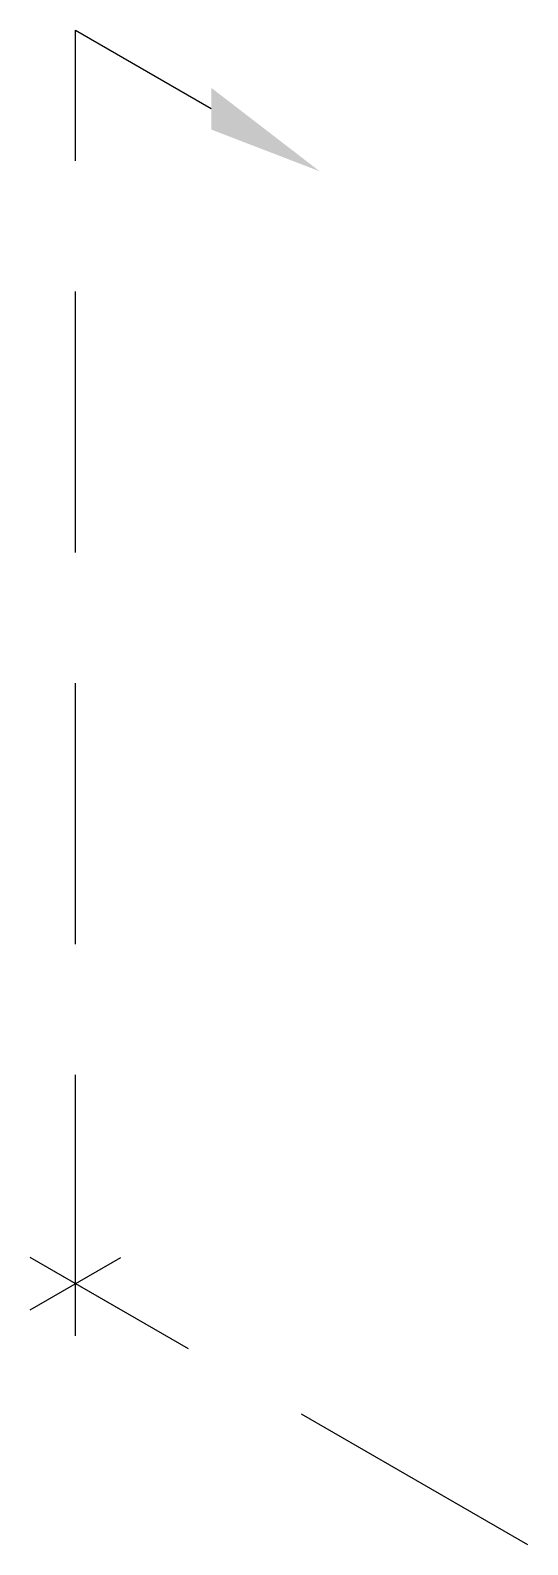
# Model space of a CAD drawing. Header units: millimetres. Extents: x -2819.47 to -2818.99, y 1124.92 to 1126.37.
import ezdxf

# ---------------------------------------------------------------- set-up
doc = ezdxf.new("R2010")
doc.units = ezdxf.units.MM
doc.linetypes.add('HIDDEN', pattern=[0.375, 0.25, -0.125])
doc.layers.add('Hds_iso_símbolos', color=2, linetype='Continuous')
doc.layers.add('Hds_iso_tubos', color=5, linetype='Continuous')

msp = doc.modelspace()

# ---------------------------------------------------------------- linework, layer by layer
at = {"layer": 'Hds_iso_símbolos', "color": 1, "linetype": 'HIDDEN'}
for p, q in [((-2819.4231, 1125.1197), (-2819.4231, 1126.3697)), ((-2819.3798, 1125.1447), (-2819.4664, 1125.1947)), ((-2819.4664, 1125.1447), (-2819.3798, 1125.1947)), ((-2818.9901, 1124.9197), (-2819.4664, 1125.1947))]:
    msp.add_line(p, q, dxfattribs=at)
at = {"layer": 'Hds_iso_símbolos', "color": 1}
msp.add_solid([(-2819.2932, 1126.2747), (-2819.2932, 1126.3147), (-2819.1893, 1126.2347)], dxfattribs=at)
at = {"layer": 'Hds_iso_tubos', "linetype": 'Continuous'}
msp.add_line((-2819.4231, 1126.3697), (-2819.2932, 1126.2947), dxfattribs=at)

doc.saveas('drawing.dxf')
